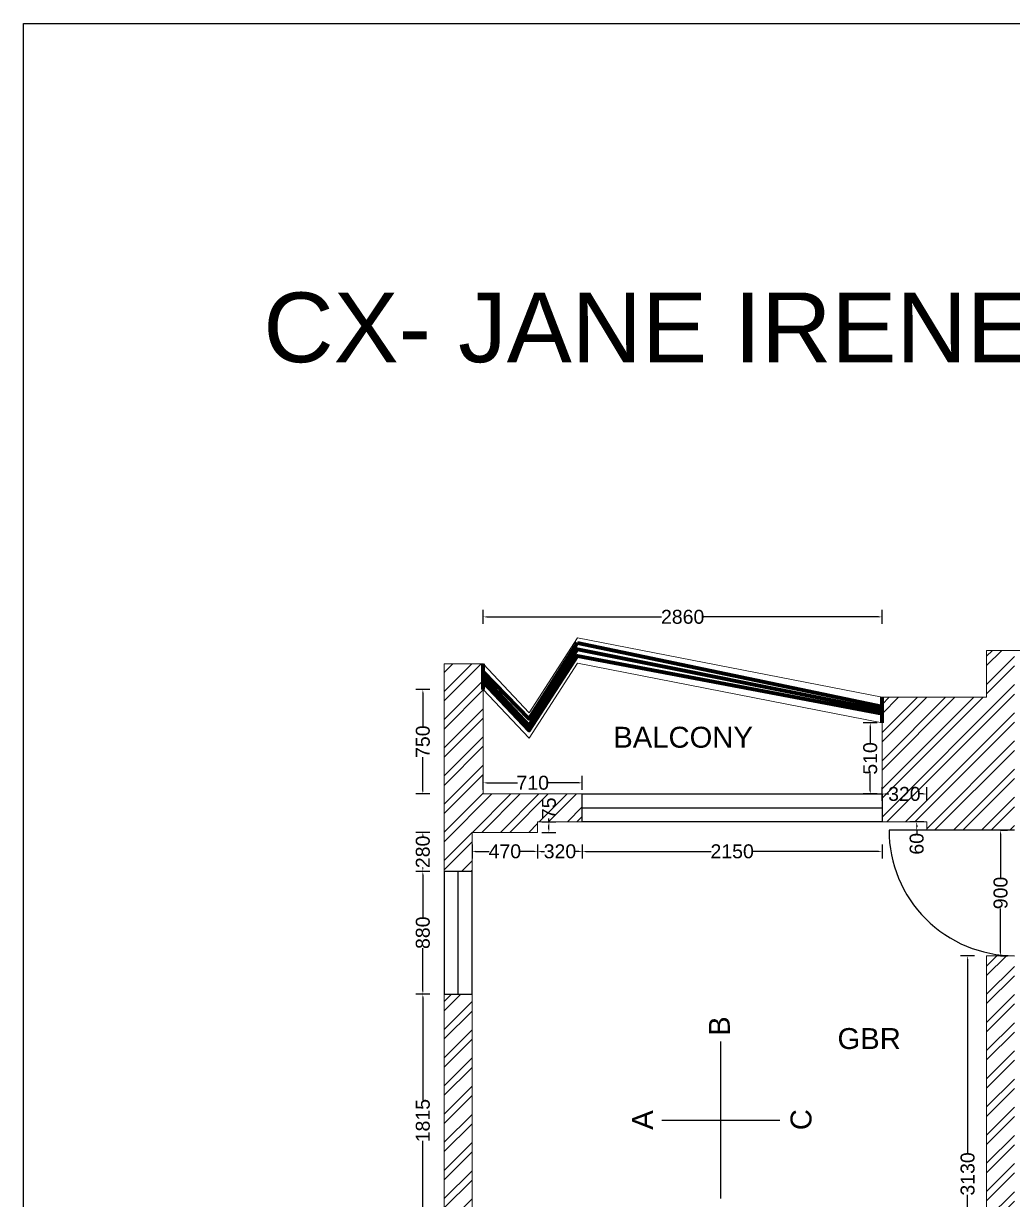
# Model space of a CAD drawing. Header units: millimetres. Extents: x 320648 to 374874, y 181010 to 214614.
# Drawn here: x 320648 to 327740, y 206180 to 214614 of the extents above; entities that cross this region are included whole.
import ezdxf

# ---------------------------------------------------------------- set-up
doc = ezdxf.new("R2010")
doc.units = ezdxf.units.MM
doc.layers.get('0').update_dxf_attribs({"color": 255})
doc.layers.get('Defpoints').update_dxf_attribs({"color": 2})
for name, color, linetype in [('DOOR', 1, 'Continuous'), ('E', 3, 'Continuous'), ('WINDOW', 5, 'Continuous')]:
    doc.layers.add(name, color=color, linetype=linetype)
doc.layers.add('dwgmodels.com', color=7, linetype='Continuous', lineweight=70, true_color=0xc182b7)
doc.layers.add('ELIVATION', color=255, linetype='Continuous', lineweight=18)
doc.layers.add('LS_DR_ELECTRICAL', color=1, linetype='Continuous', lineweight=0)
doc.styles.get("Standard").update_dxf_attribs({"font": 'arial.ttf'})
doc.dimstyles.new('ISO-25', dxfattribs={"dimtxt": 100, "dimasz": 25, "dimexe": 50, "dimexo": 1, "dimtad": 0, "dimdec": 0, "dimdsep": 46, "dimtxsty": 'Standard', "dimcen": 2.5, "dimclrd": 2, "dimclre": 252, "dimclrt": 1, "dimadec": 0, "dimazin": 0, "dimtfac": 1, "dimtdec": 0, "dimtmove": 0, "dimatfit": 3, "dimfxl": 50, "dimfxlon": 1, "dimarcsym": 0})

# ---------------------------------------------------------------- blocks, each defined once
blk = doc.blocks.new('*D28')
at = {"layer": 'Defpoints', "color": 0, "ltscale": 2, "transparency": 16777216}
for p in [(327654.7, 208828.5), (327654.7, 208828.5), (327654.7, 207928.5)]:
    blk.add_point(p, dxfattribs=at)
at = {"layer": 'ELIVATION', "color": 252, "lineweight": -2, "ltscale": 2, "transparency": 16777216}
for p, q in [((327654.7, 208828.5), (327704.7, 208828.5)), ((327654.7, 207928.5), (327704.7, 207928.5))]:
    blk.add_line(p, q, dxfattribs=at)
at = {"layer": 'ELIVATION', "color": 2, "lineweight": -2, "ltscale": 2, "transparency": 16777216}
for p, q in [((327654.7, 208803.5), (327654.7, 208489.5)), ((327654.7, 207953.5), (327654.7, 208267.6))]:
    blk.add_line(p, q, dxfattribs=at)
at = {"layer": 'ELIVATION', "color": 2, "ltscale": 2, "transparency": 16777216}
for points in [[(327650.5, 208803.5), (327658.9, 208803.5), (327654.7, 208828.5)], [(327650.5, 207953.5), (327658.9, 207953.5), (327654.7, 207928.5)]]:
    blk.add_solid(points, dxfattribs=at)
at = {"layer": 'ELIVATION', "color": 1, "ltscale": 2, "transparency": 16777216, "insert": (327654.7, 208378.5), "char_height": 100, "attachment_point": 5, "rotation": 90}
blk.add_mtext('900', dxfattribs=at)
blk = doc.blocks.new('*D31')
at = {"layer": 'Defpoints', "color": 0, "ltscale": 2, "transparency": 16777216}
for p in [(327554.7, 207928.5), (327418.4, 204798.5), (327554.7, 204798.5)]:
    blk.add_point(p, dxfattribs=at)
at = {"layer": 'ELIVATION', "color": 252, "lineweight": -2, "ltscale": 2, "transparency": 16777216}
for p, q in [((327468.4, 207928.5), (327368.4, 207928.5)), ((327468.4, 204798.5), (327368.4, 204798.5))]:
    blk.add_line(p, q, dxfattribs=at)
at = {"layer": 'ELIVATION', "color": 2, "lineweight": -2, "ltscale": 2, "transparency": 16777216}
for p, q in [((327418.4, 207903.5), (327418.4, 206513.3)), ((327418.4, 204823.5), (327418.4, 206213.8))]:
    blk.add_line(p, q, dxfattribs=at)
at = {"layer": 'ELIVATION', "color": 2, "ltscale": 2, "transparency": 16777216}
for points in [[(327414.2, 207903.5), (327422.6, 207903.5), (327418.4, 207928.5)], [(327414.2, 204823.5), (327422.6, 204823.5), (327418.4, 204798.5)]]:
    blk.add_solid(points, dxfattribs=at)
at = {"layer": 'ELIVATION', "color": 1, "ltscale": 2, "transparency": 16777216, "insert": (327418.4, 206363.5), "char_height": 100, "attachment_point": 5, "rotation": 90}
blk.add_mtext('3130', dxfattribs=at)
blk = doc.blocks.new('*D34')
at = {"layer": 'Defpoints', "color": 0, "ltscale": 2, "transparency": 16777216}
for p in [(323664.7, 207653.5), (323511.6, 205838.5), (323664.7, 205838.5)]:
    blk.add_point(p, dxfattribs=at)
at = {"layer": 'ELIVATION', "color": 252, "lineweight": -2, "ltscale": 2, "transparency": 16777216}
for p, q in [((323561.6, 207653.5), (323461.6, 207653.5)), ((323561.6, 205838.5), (323461.6, 205838.5))]:
    blk.add_line(p, q, dxfattribs=at)
at = {"layer": 'ELIVATION', "color": 2, "lineweight": -2, "ltscale": 2, "transparency": 16777216}
for p, q in [((323511.6, 207628.5), (323511.6, 206891.6)), ((323511.6, 205863.5), (323511.6, 206600.4))]:
    blk.add_line(p, q, dxfattribs=at)
at = {"layer": 'ELIVATION', "color": 2, "ltscale": 2, "transparency": 16777216}
for points in [[(323507.4, 207628.5), (323515.7, 207628.5), (323511.6, 207653.5)], [(323507.4, 205863.5), (323515.7, 205863.5), (323511.6, 205838.5)]]:
    blk.add_solid(points, dxfattribs=at)
at = {"layer": 'ELIVATION', "color": 1, "ltscale": 2, "transparency": 16777216, "insert": (323511.6, 206746), "char_height": 100, "attachment_point": 5, "rotation": 90}
blk.add_mtext('1815', dxfattribs=at)
blk = doc.blocks.new('*D35')
at = {"layer": 'Defpoints', "color": 0, "ltscale": 2, "transparency": 16777216}
for p in [(323864.7, 208533.5), (323511.6, 207653.5), (323864.7, 207653.5)]:
    blk.add_point(p, dxfattribs=at)
at = {"layer": 'ELIVATION', "color": 252, "lineweight": -2, "ltscale": 2, "transparency": 16777216}
for p, q in [((323561.6, 208533.5), (323461.6, 208533.5)), ((323561.6, 207653.5), (323461.6, 207653.5))]:
    blk.add_line(p, q, dxfattribs=at)
at = {"layer": 'ELIVATION', "color": 2, "lineweight": -2, "ltscale": 2, "transparency": 16777216}
for p, q in [((323511.6, 208508.5), (323511.6, 208204.5)), ((323511.6, 207678.5), (323511.6, 207982.5))]:
    blk.add_line(p, q, dxfattribs=at)
at = {"layer": 'ELIVATION', "color": 2, "ltscale": 2, "transparency": 16777216}
for points in [[(323507.4, 208508.5), (323515.7, 208508.5), (323511.6, 208533.5)], [(323507.4, 207678.5), (323515.7, 207678.5), (323511.6, 207653.5)]]:
    blk.add_solid(points, dxfattribs=at)
at = {"layer": 'ELIVATION', "color": 1, "ltscale": 2, "transparency": 16777216, "insert": (323511.6, 208093.5), "char_height": 100, "attachment_point": 5, "rotation": 90}
blk.add_mtext('880', dxfattribs=at)
blk = doc.blocks.new('*D36')
at = {"layer": 'Defpoints', "color": 0, "ltscale": 2, "transparency": 16777216}
for p in [(323864.7, 208813.5), (324334.7, 208813.5), (324334.7, 208676.8)]:
    blk.add_point(p, dxfattribs=at)
at = {"layer": 'ELIVATION', "color": 252, "lineweight": -2, "ltscale": 2, "transparency": 16777216}
for p, q in [((323864.7, 208726.8), (323864.7, 208626.8)), ((324334.7, 208726.8), (324334.7, 208626.8))]:
    blk.add_line(p, q, dxfattribs=at)
at = {"layer": 'ELIVATION', "color": 2, "lineweight": -2, "ltscale": 2, "transparency": 16777216}
for p, q in [((323889.7, 208676.8), (323986.8, 208676.8)), ((324309.7, 208676.8), (324212.6, 208676.8))]:
    blk.add_line(p, q, dxfattribs=at)
at = {"layer": 'ELIVATION', "color": 2, "ltscale": 2, "transparency": 16777216}
for points in [[(323889.7, 208681), (323889.7, 208672.6), (323864.7, 208676.8)], [(324309.7, 208681), (324309.7, 208672.6), (324334.7, 208676.8)]]:
    blk.add_solid(points, dxfattribs=at)
at = {"layer": 'ELIVATION', "color": 1, "ltscale": 2, "transparency": 16777216, "insert": (324099.7, 208676.8), "char_height": 100, "attachment_point": 5}
blk.add_mtext('470', dxfattribs=at)
blk = doc.blocks.new('*D37')
at = {"layer": 'Defpoints', "color": 0, "ltscale": 2, "transparency": 16777216}
for p in [(323864.7, 208813.5), (323511.6, 208533.5), (323864.7, 208533.5)]:
    blk.add_point(p, dxfattribs=at)
at = {"layer": 'ELIVATION', "color": 252, "lineweight": -2, "ltscale": 2, "transparency": 16777216}
for p, q in [((323561.6, 208813.5), (323461.6, 208813.5)), ((323561.6, 208533.5), (323461.6, 208533.5))]:
    blk.add_line(p, q, dxfattribs=at)
at = {"layer": 'ELIVATION', "color": 2, "lineweight": -2, "ltscale": 2, "transparency": 16777216}
for p, q in [((323511.6, 208788.5), (323511.6, 208785.3)), ((323511.6, 208558.5), (323511.6, 208561.8))]:
    blk.add_line(p, q, dxfattribs=at)
at = {"layer": 'ELIVATION', "color": 2, "ltscale": 2, "transparency": 16777216}
for points in [[(323507.4, 208788.5), (323515.7, 208788.5), (323511.6, 208813.5)], [(323507.4, 208558.5), (323515.7, 208558.5), (323511.6, 208533.5)]]:
    blk.add_solid(points, dxfattribs=at)
at = {"layer": 'ELIVATION', "color": 1, "ltscale": 2, "transparency": 16777216, "insert": (323511.6, 208673.5), "char_height": 100, "attachment_point": 5, "rotation": 90}
blk.add_mtext('280', dxfattribs=at)
blk = doc.blocks.new('*D38')
at = {"layer": 'Defpoints', "color": 0, "ltscale": 2, "transparency": 16777216}
for p in [(324334.7, 208888.5), (324654.7, 208888.5), (324654.7, 208676.8)]:
    blk.add_point(p, dxfattribs=at)
at = {"layer": 'ELIVATION', "color": 252, "lineweight": -2, "ltscale": 2, "transparency": 16777216}
for p, q in [((324334.7, 208726.8), (324334.7, 208626.8)), ((324654.7, 208726.8), (324654.7, 208626.8))]:
    blk.add_line(p, q, dxfattribs=at)
at = {"layer": 'ELIVATION', "color": 2, "lineweight": -2, "ltscale": 2, "transparency": 16777216}
for p, q in [((324359.7, 208676.8), (324383.8, 208676.8)), ((324629.7, 208676.8), (324605.6, 208676.8))]:
    blk.add_line(p, q, dxfattribs=at)
at = {"layer": 'ELIVATION', "color": 2, "ltscale": 2, "transparency": 16777216}
for points in [[(324359.7, 208681), (324359.7, 208672.6), (324334.7, 208676.8)], [(324629.7, 208681), (324629.7, 208672.6), (324654.7, 208676.8)]]:
    blk.add_solid(points, dxfattribs=at)
at = {"layer": 'ELIVATION', "color": 1, "ltscale": 2, "transparency": 16777216, "insert": (324494.7, 208676.8), "char_height": 100, "attachment_point": 5}
blk.add_mtext('320', dxfattribs=at)
blk = doc.blocks.new('*D39')
at = {"layer": 'Defpoints', "color": 0, "ltscale": 2, "transparency": 16777216}
for p in [(324654.7, 208888.5), (326804.7, 208888.5), (326804.7, 208676.8)]:
    blk.add_point(p, dxfattribs=at)
at = {"layer": 'ELIVATION', "color": 252, "lineweight": -2, "ltscale": 2, "transparency": 16777216}
for p, q in [((324654.7, 208726.8), (324654.7, 208626.8)), ((326804.7, 208726.8), (326804.7, 208626.8))]:
    blk.add_line(p, q, dxfattribs=at)
at = {"layer": 'ELIVATION', "color": 2, "lineweight": -2, "ltscale": 2, "transparency": 16777216}
for p, q in [((324679.7, 208676.8), (325579.1, 208676.8)), ((326779.7, 208676.8), (325880.3, 208676.8))]:
    blk.add_line(p, q, dxfattribs=at)
at = {"layer": 'ELIVATION', "color": 2, "ltscale": 2, "transparency": 16777216}
for points in [[(324679.7, 208681), (324679.7, 208672.6), (324654.7, 208676.8)], [(326779.7, 208681), (326779.7, 208672.6), (326804.7, 208676.8)]]:
    blk.add_solid(points, dxfattribs=at)
at = {"layer": 'ELIVATION', "color": 1, "ltscale": 2, "transparency": 16777216, "insert": (325729.7, 208676.8), "char_height": 100, "attachment_point": 5}
blk.add_mtext('2150', dxfattribs=at)
blk = doc.blocks.new('*D40')
at = {"layer": 'Defpoints', "color": 0, "ltscale": 2, "transparency": 16777216}
for p in [(324334.7, 208888.5), (324415.6, 208888.5), (324334.7, 208813.5)]:
    blk.add_point(p, dxfattribs=at)
at = {"layer": 'ELIVATION', "color": 2, "lineweight": -2, "ltscale": 2, "transparency": 16777216}
for p, q in [((324415.6, 208888.5), (324415.6, 208913.5)), ((324415.6, 208838.5), (324415.6, 208863.5))]:
    blk.add_line(p, q, dxfattribs=at)
at = {"layer": 'ELIVATION', "color": 252, "lineweight": -2, "ltscale": 2, "transparency": 16777216}
for p, q in [((324365.6, 208888.5), (324465.6, 208888.5)), ((324365.6, 208813.5), (324465.6, 208813.5))]:
    blk.add_line(p, q, dxfattribs=at)
at = {"layer": 'ELIVATION', "color": 2, "ltscale": 2, "transparency": 16777216}
for points in [[(324411.4, 208863.5), (324419.8, 208863.5), (324415.6, 208888.5)], [(324411.4, 208838.5), (324419.8, 208838.5), (324415.6, 208813.5)]]:
    blk.add_solid(points, dxfattribs=at)
at = {"layer": 'ELIVATION', "color": 1, "ltscale": 2, "transparency": 16777216, "insert": (324415.6, 208985.7), "char_height": 100, "attachment_point": 5, "rotation": 90}
blk.add_mtext('75', dxfattribs=at)
blk = doc.blocks.new('*D41')
at = {"layer": 'Defpoints', "color": 0, "ltscale": 2, "transparency": 16777216}
for p in [(323511.6, 209838.5), (323944.7, 209838.5), (323944.7, 209088.5)]:
    blk.add_point(p, dxfattribs=at)
at = {"layer": 'ELIVATION', "color": 252, "lineweight": -2, "ltscale": 2, "transparency": 16777216}
for p, q in [((323561.6, 209838.5), (323461.6, 209838.5)), ((323561.6, 209088.5), (323461.6, 209088.5))]:
    blk.add_line(p, q, dxfattribs=at)
at = {"layer": 'ELIVATION', "color": 2, "lineweight": -2, "ltscale": 2, "transparency": 16777216}
for p, q in [((323511.6, 209813.5), (323511.6, 209574)), ((323511.6, 209113.5), (323511.6, 209353))]:
    blk.add_line(p, q, dxfattribs=at)
at = {"layer": 'ELIVATION', "color": 2, "ltscale": 2, "transparency": 16777216}
for points in [[(323507.4, 209813.5), (323515.7, 209813.5), (323511.6, 209838.5)], [(323507.4, 209113.5), (323515.7, 209113.5), (323511.6, 209088.5)]]:
    blk.add_solid(points, dxfattribs=at)
at = {"layer": 'ELIVATION', "color": 1, "ltscale": 2, "transparency": 16777216, "insert": (323511.6, 209463.5), "char_height": 100, "attachment_point": 5, "rotation": 90}
blk.add_mtext('750', dxfattribs=at)
blk = doc.blocks.new('*D42')
at = {"layer": 'Defpoints', "color": 0, "ltscale": 2, "transparency": 16777216}
for p in [(324654.7, 209168.5), (323944.7, 209088.5), (324654.7, 209088.5)]:
    blk.add_point(p, dxfattribs=at)
at = {"layer": 'ELIVATION', "color": 252, "lineweight": -2, "ltscale": 2, "transparency": 16777216}
for p, q in [((323944.7, 209118.5), (323944.7, 209218.5)), ((324654.7, 209118.5), (324654.7, 209218.5))]:
    blk.add_line(p, q, dxfattribs=at)
at = {"layer": 'ELIVATION', "color": 2, "lineweight": -2, "ltscale": 2, "transparency": 16777216}
for p, q in [((323969.7, 209168.5), (324189.2, 209168.5)), ((324629.7, 209168.5), (324410.2, 209168.5))]:
    blk.add_line(p, q, dxfattribs=at)
at = {"layer": 'ELIVATION', "color": 2, "ltscale": 2, "transparency": 16777216}
for points in [[(323969.7, 209172.7), (323969.7, 209164.3), (323944.7, 209168.5)], [(324629.7, 209172.7), (324629.7, 209164.3), (324654.7, 209168.5)]]:
    blk.add_solid(points, dxfattribs=at)
at = {"layer": 'ELIVATION', "color": 1, "ltscale": 2, "transparency": 16777216, "insert": (324299.7, 209168.5), "char_height": 100, "attachment_point": 5}
blk.add_mtext('710', dxfattribs=at)
blk = doc.blocks.new('*D43')
at = {"layer": 'Defpoints', "color": 0, "ltscale": 2, "transparency": 16777216}
for p in [(326720, 209598.5), (326804.7, 209598.5), (326804.7, 209088.5)]:
    blk.add_point(p, dxfattribs=at)
at = {"layer": 'ELIVATION', "color": 252, "lineweight": -2, "ltscale": 2, "transparency": 16777216}
for p, q in [((326770, 209598.5), (326670, 209598.5)), ((326770, 209088.5), (326670, 209088.5))]:
    blk.add_line(p, q, dxfattribs=at)
at = {"layer": 'ELIVATION', "color": 2, "lineweight": -2, "ltscale": 2, "transparency": 16777216}
for p, q in [((326720, 209573.5), (326720, 209454.5)), ((326720, 209113.5), (326720, 209232.6))]:
    blk.add_line(p, q, dxfattribs=at)
at = {"layer": 'ELIVATION', "color": 2, "ltscale": 2, "transparency": 16777216}
for points in [[(326715.8, 209573.5), (326724.1, 209573.5), (326720, 209598.5)], [(326715.8, 209113.5), (326724.1, 209113.5), (326720, 209088.5)]]:
    blk.add_solid(points, dxfattribs=at)
at = {"layer": 'ELIVATION', "color": 1, "ltscale": 2, "transparency": 16777216, "insert": (326720, 209343.5), "char_height": 100, "attachment_point": 5, "rotation": 90}
blk.add_mtext('510', dxfattribs=at)
blk = doc.blocks.new('*D44')
at = {"layer": 'Defpoints', "color": 0, "ltscale": 2, "transparency": 16777216}
for p in [(323944.7, 210358.6), (323944.7, 209598.5), (326804.7, 209598.5)]:
    blk.add_point(p, dxfattribs=at)
at = {"layer": 'ELIVATION', "color": 252, "lineweight": -2, "ltscale": 2, "transparency": 16777216}
for p, q in [((323944.7, 210308.6), (323944.7, 210408.6)), ((326804.7, 210308.6), (326804.7, 210408.6))]:
    blk.add_line(p, q, dxfattribs=at)
at = {"layer": 'ELIVATION', "color": 2, "lineweight": -2, "ltscale": 2, "transparency": 16777216}
for p, q in [((323969.7, 210358.6), (325224.1, 210358.6)), ((326779.7, 210358.6), (325525.3, 210358.6))]:
    blk.add_line(p, q, dxfattribs=at)
at = {"layer": 'ELIVATION', "color": 2, "ltscale": 2, "transparency": 16777216}
for points in [[(323969.7, 210362.7), (323969.7, 210354.4), (323944.7, 210358.6)], [(326779.7, 210362.7), (326779.7, 210354.4), (326804.7, 210358.6)]]:
    blk.add_solid(points, dxfattribs=at)
at = {"layer": 'ELIVATION', "color": 1, "ltscale": 2, "transparency": 16777216, "insert": (325374.7, 210358.6), "char_height": 100, "attachment_point": 5}
blk.add_mtext('2860', dxfattribs=at)
blk = doc.blocks.new('*D254')
at = {"layer": 'Defpoints', "color": 0, "ltscale": 2, "transparency": 16777216}
for p in [(326804.7, 209088.5), (326804.7, 208888.5), (327124.7, 208888.5)]:
    blk.add_point(p, dxfattribs=at)
at = {"layer": 'ELIVATION', "color": 252, "lineweight": -2, "ltscale": 2, "transparency": 16777216}
for p, q in [((326804.7, 209038.5), (326804.7, 209138.5)), ((327124.7, 209038.5), (327124.7, 209138.5))]:
    blk.add_line(p, q, dxfattribs=at)
at = {"layer": 'ELIVATION', "color": 2, "lineweight": -2, "ltscale": 2, "transparency": 16777216}
for p, q in [((326829.7, 209088.5), (326853.8, 209088.5)), ((327099.7, 209088.5), (327075.6, 209088.5))]:
    blk.add_line(p, q, dxfattribs=at)
at = {"layer": 'ELIVATION', "color": 2, "ltscale": 2, "transparency": 16777216}
for points in [[(326829.7, 209092.7), (326829.7, 209084.4), (326804.7, 209088.5)], [(327099.7, 209092.7), (327099.7, 209084.4), (327124.7, 209088.5)]]:
    blk.add_solid(points, dxfattribs=at)
at = {"layer": 'ELIVATION', "color": 1, "ltscale": 2, "transparency": 16777216, "insert": (326964.7, 209088.5), "char_height": 100, "attachment_point": 5}
blk.add_mtext('320', dxfattribs=at)
blk = doc.blocks.new('*D339')
at = {"layer": 'Defpoints', "color": 0, "ltscale": 2, "transparency": 16777216}
for p in [(327053.2, 208828.5), (327124.7, 208888.5), (327124.7, 208828.5)]:
    blk.add_point(p, dxfattribs=at)
at = {"layer": 'LS_DR_ELECTRICAL', "color": 252, "lineweight": -2, "ltscale": 2, "transparency": 16777216}
for p, q in [((327103.2, 208888.5), (327003.2, 208888.5)), ((327103.2, 208828.5), (327003.2, 208828.5))]:
    blk.add_line(p, q, dxfattribs=at)
at = {"layer": 'LS_DR_ELECTRICAL', "color": 2, "lineweight": -2, "ltscale": 2, "transparency": 16777216}
for p, q in [((327053.2, 208863.5), (327053.2, 208853.5)), ((327053.2, 208828.5), (327053.2, 208803.5))]:
    blk.add_line(p, q, dxfattribs=at)
at = {"layer": 'LS_DR_ELECTRICAL', "color": 2, "ltscale": 2, "transparency": 16777216}
for points in [[(327049, 208863.5), (327057.3, 208863.5), (327053.2, 208888.5)], [(327049, 208853.5), (327057.3, 208853.5), (327053.2, 208828.5)]]:
    blk.add_solid(points, dxfattribs=at)
at = {"layer": 'LS_DR_ELECTRICAL', "color": 1, "ltscale": 2, "transparency": 16777216, "insert": (327053.2, 208731.2), "char_height": 100, "attachment_point": 5, "rotation": 90}
blk.add_mtext('60', dxfattribs=at)

msp = doc.modelspace()

# ---------------------------------------------------------------- hatches: boundary and pattern name
at = {"layer": 'DOOR', "ltscale": 15}
h = msp.add_hatch(dxfattribs=at)
h.set_pattern_fill('ANSI32', color=251, scale=15)
h.set_pattern_definition([(45, (-18938.19, 57355.5), (-101.02788, 101.02788), []), (45, (-18870.83, 57355.5), (-101.02788, 101.02788), [])])
h.paths.add_polyline_path([(327754.7, 209918.5), (327754.7, 210118.5), (327554.7, 210118.5), (327554.7, 209782), (326804.7, 209782), (326804.7, 209598.5), (326804.7, 209088.5), (326804.7, 208888.5), (327124.7, 208888.5), (327124.7, 208828.5), (327754.7, 208828.5)])
h.paths.add_polyline_path([(324654.7, 209088.5), (323944.7, 209088.5), (323944.7, 209838.5), (323944.7, 210021.5), (323664.7, 210021.5), (323664.7, 208533.5), (323864.7, 208533.5), (323864.7, 208813.5), (324334.7, 208813.5), (324334.7, 208888.5), (324654.7, 208888.5)])
h.paths.add_polyline_path([(323864.7, 207653.5), (323664.7, 207653.5), (323664.7, 205838.5), (323864.7, 205838.5)], flags=17)
h.paths.add_polyline_path([(323134.7, 204593.5), (323314.7, 204593.5), (323314.7, 204523.5), (323864.7, 204523.5), (323864.7, 204798.5), (323664.7, 204798.5), (322934.7, 204798.5), (322934.7, 202903.5), (323134.7, 202903.5)], flags=17)
h.paths.add_polyline_path([(325454.7, 202038.5), (324874.7, 202038.5), (324874.7, 204588.5), (327109.7, 204588.5), (327109.7, 204533.5), (327564.7, 204533.5), (327564.7, 203998.5), (327754.7, 203998.5), (327754.7, 207928.5), (327554.7, 207928.5), (327554.7, 204798.5), (324694.7, 204798.5), (324694.7, 202063.5), (324014.7, 202063.5), (324014.7, 202123.5), (323464.7, 202123.5), (323464.7, 202063.5), (323134.7, 202063.5), (322934.7, 202063.5), (322934.7, 201838.5), (324694.7, 201838.5), (324889.7, 201838.5), (325454.7, 201838.5)])
h.paths.add_polyline_path([(327754.7, 202628.5), (327564.7, 202628.5), (327564.7, 202038.5), (326354.7, 202038.5), (326354.7, 201838.5), (327564.7, 201838.5), (327564.7, 200518.5), (324889.7, 200518.5), (324694.7, 200518.5), (324694.7, 200308.5), (327754.7, 200308.5), (327754.7, 200508.5)])
h.paths.add_polyline_path([(330301.7, 200593.5), (330301.7, 200908.5), (330121.7, 200908.5), (330121.7, 200508.5), (328331.7, 200508.5), (328331.7, 200308.5), (330301.7, 200308.5)])

# ---------------------------------------------------------------- linework, layer by layer
at = {"color": 1}
for p, q in [((325648.8, 206188), (325648.8, 207312.3)), ((325224.9, 206750.2), (326072.6, 206750.2))]:
    msp.add_line(p, q, dxfattribs=at)
at = {"layer": 'DOOR', "ltscale": 2}
msp.add_lwpolyline([(327754.7, 208828.5), (326854.7, 208828.5, 0.414214), (327754.7, 207928.5)], format="xyb", dxfattribs=at)
at = {"layer": 'dwgmodels.com', "color": 6, "ltscale": 2}
for points in [[(323944.7, 209966.6), (324273.1, 209626.5), (324621.6, 210172.6)], [(324621.6, 210172.6), (326804.7, 209715.7)], [(323944.7, 209930), (324273.1, 209580), (324621.6, 210126.2), (326804.7, 209690.2)], [(323944.7, 209893.5), (324273.1, 209543.5), (324621.6, 210079.7), (326804.7, 209664.7)], [(326804.7, 209598.5), (326804.7, 209782)]]:
    msp.add_lwpolyline(points, dxfattribs=at)
at = {"layer": 'dwgmodels.com', "ltscale": 2}
msp.add_lwpolyline([(323944.7, 209838.5), (323944.7, 210021.5)], dxfattribs=at)
at = {"layer": 'E', "ltscale": 2}
msp.add_lwpolyline([(320647.8, 214614.1), (374874.4, 214614.1), (374874.4, 181009.7), (320647.8, 181009.7)], close=True, dxfattribs=at)
at = {"layer": 'ELIVATION', "ltscale": 2}
for points in [[(331729.7, 210118.5), (327554.7, 210118.5), (327554.7, 209782), (326804.7, 209782), (324621.6, 210209.2), (324273.1, 209671.5), (323944.7, 210021.5), (323664.7, 210021.5), (323664.7, 204798.5), (322934.7, 204798.5), (322934.7, 201838.5), (324694.7, 201838.5), (324694.7, 200308.5), (330301.7, 200308.5)], [(323864.7, 204798.5), (323864.7, 208813.5), (324334.7, 208813.5), (324334.7, 208888.5), (324654.7, 208888.5), (324654.7, 209088.5), (323944.7, 209088.5), (323944.7, 209838.5), (324273.1, 209488.5), (324621.6, 210026.2), (326804.7, 209598.5), (326804.7, 208888.5), (327124.7, 208888.5), (327124.7, 208828.5), (327754.7, 208828.5)], [(326804.7, 209088.5), (326804.7, 209598.5)], [(327754.7, 207928.5), (327554.7, 207928.5), (327554.7, 204798.5)]]:
    msp.add_lwpolyline(points, dxfattribs=at)
at = {"layer": 'WINDOW', "ltscale": 5}
msp.add_lwpolyline([(324654.7, 209088.5), (326804.7, 209088.5), (326804.7, 208888.5), (324654.7, 208888.5)], close=True, dxfattribs=at)
at = {"layer": 'WINDOW', "ltscale": 2}
for points in [[(324654.7, 208988.5), (326804.7, 208988.5)], [(323764.7, 207653.5), (323764.7, 208533.5)], [(323864.7, 207653.5), (323864.7, 207653.5)]]:
    msp.add_lwpolyline(points, dxfattribs=at)
msp.add_lwpolyline([(323864.7, 208533.5), (323664.7, 208533.5), (323664.7, 207653.5), (323864.7, 207653.5)], close=True, dxfattribs=at)

# ---------------------------------------------------------------- texts
at = {"color": 1, "char_height": 150, "attachment_point": 1}
for s, insert in [('BALCONY', (324877.2, 209570.5)), ('GBR', (326485.2, 207409.5))]:
    msp.add_mtext_dynamic_manual_height_columns(s, width=3830.573, gutter_width=12.5, heights=[0], dxfattribs=dict(at, insert=insert))
at = {"color": 1, "char_height": 150, "attachment_point": 1, "rotation": 90}
for s, width, insert in [('B', 318.232, (325563.1, 207353.9)), ('A', 340.278, (325011.8, 206680.6)), ('C', 449.666, (326148.6, 206677.4))]:
    msp.add_mtext_dynamic_manual_height_columns(s, width=width, gutter_width=12.5, heights=[0], dxfattribs=dict(at, insert=insert))
at = {"layer": 'E', "insert": (322367.6, 212685), "char_height": 500, "attachment_point": 1}
msp.add_mtext_dynamic_manual_height_columns('\\pxt10;CX- JANE IRENE - 3 BHK ', width=18108.605, gutter_width=12.5, heights=[0], dxfattribs=at)

# ---------------------------------------------------------------- dimensions: what is measured, and where the dimension line sits
at = {"layer": 'ELIVATION', "ltscale": 2}
for base, p1, p2, picture, middle in [((323944.7, 210358.6), (326804.7, 209598.5), (323944.7, 209598.5), '*D44', (325374.7, 210358.6)), ((324654.7, 209168.5), (323944.7, 209088.5), (324654.7, 209088.5), '*D42', (324299.7, 209168.5)), ((326804.7, 209088.5), (327124.7, 208888.5), (326804.7, 208888.5), '*D254', (326964.7, 209088.5)), ((324654.7, 208676.8), (324334.7, 208888.5), (324654.7, 208888.5), '*D38', (324494.7, 208676.8)), ((326804.7, 208676.8), (324654.7, 208888.5), (326804.7, 208888.5), '*D39', (325729.7, 208676.8)), ((324334.7, 208676.8), (323864.7, 208813.5), (324334.7, 208813.5), '*D36', (324099.7, 208676.8))]:
    dim = msp.add_linear_dim(base=base, p1=p1, p2=p2, dimstyle='ISO-25', dxfattribs=at)
    dim.commit()
    dim.dimension.update_dxf_attribs({"geometry": picture, "text_midpoint": middle})
for base, p1, p2, picture, middle in [((323511.6, 209838.5), (323944.7, 209088.5), (323944.7, 209838.5), '*D41', (323511.6, 209463.5)), ((326720, 209598.5), (326804.7, 209088.5), (326804.7, 209598.5), '*D43', (326720, 209343.5)), ((324415.6, 208888.5), (324334.7, 208813.5), (324334.7, 208888.5), '*D40', (324415.6, 208985.7)), ((327654.7, 208828.5), (327654.7, 207928.5), (327654.7, 208828.5), '*D28', (327654.7, 208378.5)), ((323511.6, 208533.5), (323864.7, 208813.5), (323864.7, 208533.5), '*D37', (323511.6, 208673.5)), ((323511.6, 207653.5), (323864.7, 208533.5), (323864.7, 207653.5), '*D35', (323511.6, 208093.5)), ((327418.4, 204798.5), (327554.7, 207928.5), (327554.7, 204798.5), '*D31', (327418.4, 206363.5)), ((323511.6, 205838.5), (323664.7, 207653.5), (323664.7, 205838.5), '*D34', (323511.6, 206746))]:
    dim = msp.add_linear_dim(base=base, p1=p1, p2=p2, angle=90, dimstyle='ISO-25', dxfattribs=at)
    dim.commit()
    dim.dimension.update_dxf_attribs({"geometry": picture, "text_midpoint": middle})
at = {"layer": 'LS_DR_ELECTRICAL', "ltscale": 2}
dim = msp.add_linear_dim(base=(327053.2, 208828.5), p1=(327124.7, 208888.5), p2=(327124.7, 208828.5), angle=90, dimstyle='ISO-25', dxfattribs=at)
dim.commit()
dim.dimension.update_dxf_attribs({"geometry": '*D339', "text_midpoint": (327053.2, 208731.2)})

doc.saveas('drawing.dxf')
